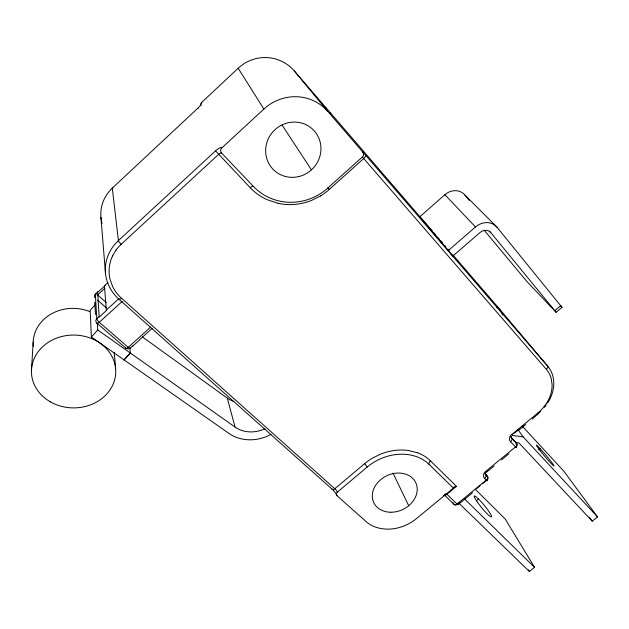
<?xml version="1.0" encoding="UTF-8"?>
<svg xmlns="http://www.w3.org/2000/svg" width="629" height="629" viewBox="0 0 629 629"><rect width="100%" height="100%" fill="white"/><g stroke="black" fill="none" stroke-linecap="round" stroke-linejoin="round"><path stroke-width="0.94" d="M31.45 370.339L33.18 342.074M112.402 256.231L112.717 255.578M484.071 473.472L483.882 473.881A5.897 4.647 -30.7 0 0 484.605 478.402L487.145 480.792L486.995 480.281M510.088 436.644L509.907 437.029A5.991 4.757 -33.2 0 0 510.551 441.739L516.323 447.722L516.095 447.266M112.78 255.445L116.003 250.09M484.118 473.378L484.369 472.945A5.96 4.694 -30.7 0 1 485.808 471.333L515.442 446.944A2.964 1.824 -42.4 0 0 516.684 443.555L510.764 436.856M510.135 436.55L510.394 436.101A6.046 4.804 -33.2 0 1 511.864 434.45M546.467 403.378L546.192 403.802M546.074 403.975L542.772 408.252A35.287 28.564 -35.4 0 1 538.282 412.6L537.984 412.883M494.064 466.003L486.712 472.065L486.563 471.561M95.592 304.271L90.167 310.333L91.386 336.995L228.94 433.42A37.111 31.961 -16.8 0 0 271.036 434.317M91.386 336.995L97.739 329.958L97.338 323.125M124.102 359.93L130.4 353.058L129.81 347.947M120.776 244.65L218.483 154.506A3.68 1.054 -44.5 0 1 221.605 153.059A3.68 3.617 -14 0 1 221.793 147.941L263.889 109.076A45.626 43.999 -47 0 1 327.866 111.514L362.847 152.045A3.601 3.365 -49.2 0 1 362.375 156.991L327.851 187.992A54.534 52.521 -44.4 0 1 253.448 186.459A3.601 1.164 -44.4 0 0 250.279 187.772L215.55 150.866A7.367 2.084 -44.6 0 1 221.793 147.941M102.047 223.57A39.603 37.205 5.8 0 1 112.292 188.15L197.695 108.314A6.416 1.58 -44.5 0 0 201.712 102.378L238.187 68.262A39.989 39.155 -68.6 0 1 294.262 70.904L429.269 227.533M215.55 150.866L118.409 240.6A44.675 41.097 -1.5 0 0 118.842 299.121L331.931 489A6.109 1.384 50.2 0 1 337.034 495.731L366.047 521.543A37.394 29.964 -25.2 0 0 416.343 518.697L453.407 488.135L453.698 487.098L456.465 486.335L430.488 460.86A47.82 38.463 -25.4 0 0 417.412 452.731M97.613 292.029L99.154 316.623A3.389 0.928 46.1 0 0 99.256 317.024L106.411 310.498A3.397 0.896 46.2 0 1 106.309 310.089L104.43 285.778A3.247 0.81 46.1 0 1 105.145 285.566L98.352 291.801A3.239 0.833 46 0 0 97.613 292.029L95.349 294.105A3.255 2.917 2.9 0 0 94.963 297.729M104.43 285.778L107.936 282.555M104.776 288.357L97.613 294.93A3.176 0.936 -47.2 0 0 97.275 295.253M99.154 316.623L96.78 318.793A3.412 3.035 1 0 0 96.85 323.078L125.721 348.034A3.326 2.941 -3.3 0 0 130.423 347.963L132.766 345.848A3.31 0.896 46.6 0 1 132.735 346.131L139.787 339.778A3.31 0.873 46.7 0 0 139.811 339.495L152.163 328.362M106.309 310.089L119.085 298.429M122.309 301.322L99.311 322.284A3.342 1.03 -47.6 0 1 96.85 323.078M150.779 326.978L128.222 347.326A3.279 1.109 -47.8 0 1 125.721 348.034M320.578 195.926A58.049 55.934 -44.6 0 0 329.352 189.368L363.735 158.516A3.57 1.289 -42.3 0 0 365.567 155.127M556.122 312.314L490.809 232.604A8.185 7.084 -44.1 0 0 480.069 232.486L452.88 256.027L419.802 216.761L444.9 194.723A15.159 13.413 -46.2 0 1 464.98 195.116L497.02 227.234L562.019 307.353L556.122 312.314L526.858 281.438L484.228 230.3M448.225 250.633L475.485 226.975A16.37 14.168 -44.1 0 1 497.02 227.234M408.536 450.506A47.867 38.511 -25.4 0 0 380.231 454.272L372.234 458.242A47.914 38.542 -25.4 0 0 364.561 463.707L334.832 488.741A3.043 1.628 -48.5 0 1 331.931 489M337.034 495.731A3.043 2.477 -22.1 0 1 337.396 492.114L367.163 467.064A44.997 36.152 -25.4 0 1 429.057 464.344L453.407 488.135M555.006 310.49L560.958 305.482M513.948 433.483L519.145 429.19M522.109 426.737L523.595 425.519M519.208 429.898L525.71 424.528M532.228 419.15L538.589 413.457M456.465 486.335L446.897 494.221A2.941 1.777 -46.1 0 1 444.381 494.976M501.455 459.925L508.861 453.831M458.588 503.436L460.074 502.209M476.483 488.741L480.21 485.674M482.451 483.843L486.925 480.163M457.983 504.717L472.521 492.79M476.397 500.802L478.567 499.025M538.652 449.821L540.13 448.603M458.51 502.807L529.343 571.454L534.532 567.311L505.244 519.027L475.414 489.401M515.898 442.407L518.776 442.769L592.243 521.197L597.55 516.952L563.977 471.357L522.267 426.124M320.578 195.926L311.394 200.494A57.994 55.887 -44.6 0 1 278.104 203.316M512.643 435.496L523.108 436.848L597.55 516.952M408.708 450.529L417.412 452.738M277.892 203.269L267.27 199.747A57.931 55.824 -44.6 0 1 250.279 187.772M538.77 413.764L537.944 412.923L511.864 434.45L512.596 434.914M486.673 472.057L485.808 471.333M97.739 329.958L235.034 427.067A27.833 23.965 -16.8 0 0 264.888 428.734M142.351 336.877L227.313 398.133A26.552 23.226 -16.1 0 0 233.862 401.483M198.166 108.495L197.695 108.314M97.597 300.151L106.301 307.801M106.285 302.573L97.613 294.93A3.239 0.841 45.9 0 0 97.267 294.631M118.842 299.121A3.515 1.085 -47.1 0 0 121.507 298.209L334.832 488.741A3.051 0.684 50.2 0 1 337.396 492.114M121.326 298.044L121.193 297.918A41.113 37.795 -1.6 0 1 112.677 286.627L110.091 279.512A41.152 37.834 -1.6 0 1 112.394 256.286M444.459 495.117L453.934 504.261A2.917 2.296 -28.3 0 0 457.668 504.183M464.642 499.033L534.532 567.311M485.47 473.983L487.53 476.656A2.933 2.312 -30.4 0 1 487.09 480.021M485.588 472.607A2.941 2.319 -30.7 0 0 485.887 474.981L487.53 476.656A2.933 1.808 -44.4 0 1 486.248 480.076L457.055 504.049A2.917 1.793 -46.1 0 1 453.934 504.261L453.053 502.642M489.472 231.22L490.809 232.604M560.675 305.961L562.019 307.353M221.605 153.059L253.448 186.459M444.9 194.723L475.485 226.975M511.385 436.274A2.988 2.374 -33.2 0 0 511.802 438.35L516.684 443.555A2.972 2.351 -32.9 0 1 516.024 447.156M362.398 156.983L546.546 369.577A35.248 28.533 -35.4 0 1 551.287 378.839L552.097 384.641A35.287 28.564 -35.4 0 1 546.507 403.299M329.36 189.368L327.851 187.992M430.55 229.011L432.469 231.236M433.751 232.722L435.661 234.947M437.58 237.164L439.498 239.39M440.78 240.876L442.698 243.101M444.617 245.326L445.898 246.804M447.817 249.029L449.09 250.515M452.927 254.965L498.325 307.612L547.529 365.944A38.314 31.041 -35.5 0 1 547.678 402.937M419.802 216.761L442.289 243.407M443.531 244.893L445.403 247.118M447.274 249.343L448.524 250.829M451.017 253.802L452.88 256.027M362.847 152.045L362.563 151.691L547.529 365.944A3.09 1.793 -39.7 0 1 546.302 369.294M294.262 70.904L327.866 111.514M464.98 195.116L469.328 200.415M589.381 517.242L592.243 521.197M518.005 429.678L523.108 436.848M282.138 125.116L311.434 169.877M238.187 68.262L263.889 109.076M528.344 569.78L529.343 571.454M392.96 473.039L408.716 505.724M227.313 398.133L235.034 427.067M114.242 352.421L115.634 368.657M100.939 217.453L105.483 273.175M94.767 302.148L95.459 314.531M96.457 294.065A3.239 0.841 45.9 0 0 95.349 294.105L96.78 318.793A3.389 0.936 46 0 0 99.311 322.284L128.222 347.326A3.31 0.904 46.6 0 0 130.423 347.963M112.953 188.142A3.287 0.605 46.3 0 0 112.292 188.15L118.409 240.6A3.688 0.786 46.3 0 0 121.169 244.28M485.313 474.525A2.925 1.801 -44.4 0 1 486.571 475.092A2.933 2.312 -30.4 0 1 487.098 476.53M514.152 441.558A2.964 1.816 -42.4 0 1 515.646 442.053A2.964 2.351 -32.9 0 1 516.102 443.917M502.76 315.098A34.406 29.083 -36.7 0 0 498.325 307.612A2.775 1.439 -40.5 0 0 496.635 307.487M329.423 113.535A3.153 1.006 -42.7 0 1 330.807 113.338M325.578 107.221A3.161 3.011 -58.9 0 1 326.254 109.784M200.934 105.9A3.231 3.192 44.8 0 1 201.712 102.378M443.311 495.691A5.889 3.546 -46.1 0 0 446.063 494.182A2.98 0.44 50.5 0 1 446.897 494.221L457.055 504.049A2.941 0.432 50.6 0 0 457.904 504.167M429.057 464.344A3.019 1.745 -45.6 0 1 430.488 460.86M364.561 463.707A3.074 0.582 50 0 1 367.163 467.064M485.887 474.981A2.933 1.808 -44.4 0 1 484.597 478.41M511.802 438.35A2.98 1.808 -42.5 0 1 510.544 441.747M546.114 405.194A38.314 31.041 -35.5 0 1 544.407 407.364M540.555 411.405A38.314 31.041 -35.5 0 1 538.448 413.261M116.027 250.114A41.152 37.834 -1.6 0 1 120.799 244.681M33.313 346.288A40.122 35.082 1.8 0 1 89.562 311.512M124.07 359.576A3.302 1.038 41.1 0 1 124.023 359.874L130.313 353.003A3.302 1.014 41.2 0 0 130.352 352.704M540.217 450.749A13.681 0.802 49.9 0 0 553.968 466.018A13.681 0.802 49.9 0 0 541.286 449.877A13.681 0.802 49.9 0 0 540.217 450.749M477.419 502.162A13.531 1.753 50.6 0 0 491.485 516.881A13.531 1.753 50.6 0 0 479.77 500.244A13.531 1.753 50.6 0 0 477.419 502.162M390.515 512.234A23.242 18.673 -25.4 0 0 415.989 483.198A23.242 18.673 -25.4 0 0 377.762 482.498A23.242 18.673 -25.4 0 0 390.515 512.234M299.31 176.435A28.171 27.126 -44.3 0 0 313.682 130.258A28.171 27.126 -44.3 0 0 266.908 142.406A28.171 27.126 -44.3 0 0 299.31 176.435M50.265 401.789A42.167 36.419 0.2 0 0 115.681 373.807A42.167 36.419 0.2 0 0 54.849 338.842A42.167 36.419 0.2 0 0 50.265 401.789"/></g></svg>
